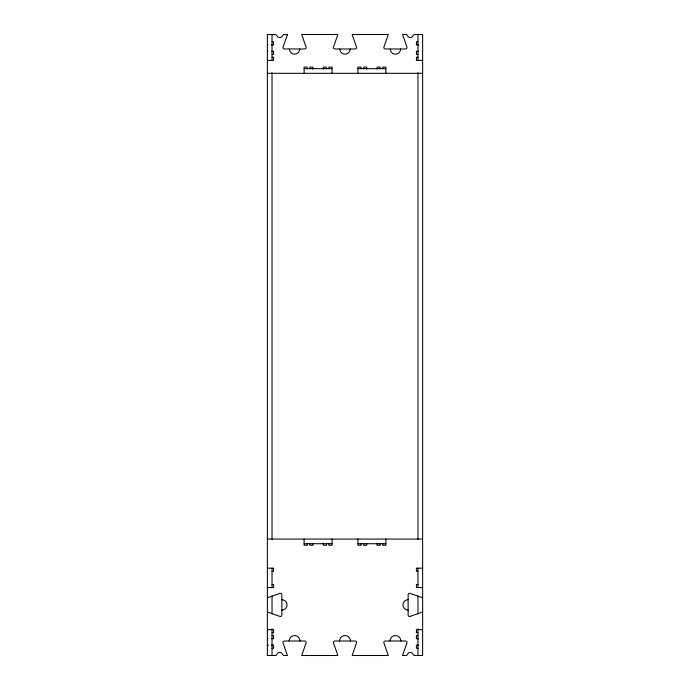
<?xml version="1.0" encoding="UTF-8"?>
<svg xmlns="http://www.w3.org/2000/svg" width="690" height="690" viewBox="0 0 690 690"><rect width="100%" height="100%" fill="white"/><g stroke="black" fill="none" stroke-linecap="round" stroke-linejoin="round"><path stroke-width="1.03" d="M272.032 41.745L273.585 41.745L273.585 44.85L271.515 44.85M417.968 41.745L416.415 41.745L416.415 44.85L418.485 44.85M267.375 44.66L267.962 44.66M271.455 44.66L272.032 44.66M417.968 44.66L418.554 44.66M267.375 51.319L267.962 51.319M271.455 51.319L273.585 51.319L273.585 54.424L272.032 54.424M418.554 51.319L416.415 51.319L416.415 54.424L417.968 54.424M272.032 57.27L273.585 57.27L273.585 60.375L267.375 60.375M417.968 57.27L416.415 57.27L416.415 60.375L422.625 60.375M304.118 68.655L332.062 68.655M357.938 68.655L385.882 68.655M267.375 73.312L422.625 73.312M267.375 539.062L422.625 539.062M304.118 543.72L332.062 543.72M357.938 543.72L385.882 543.72M267.375 568.172L273.585 568.172L273.585 571.277L272.032 571.277M422.625 568.172L416.415 568.172L416.415 571.277L417.968 571.277M272.032 584.473L273.585 584.473L273.585 587.578L267.375 587.578M417.968 584.473L416.415 584.473L416.415 587.578L422.625 587.578M267.375 629.625L273.585 629.625L273.585 632.73L272.032 632.73M422.625 629.625L416.415 629.625L416.415 632.73L417.968 632.73M272.032 635.576L273.585 635.576L273.585 638.681L271.455 638.681M417.968 635.576L416.415 635.576L416.415 638.681L418.554 638.681M267.375 638.681L268.151 638.681M267.375 645.15L268.151 645.15M271.644 645.15L273.585 645.15L273.585 648.255L272.032 648.255M418.356 645.15L416.415 645.15L416.415 648.255L417.968 648.255M267.375 645.34L267.962 645.34M271.455 645.34L272.032 645.34M417.968 645.34L418.554 645.34M417.968 34.5L417.968 60.375M417.968 72.726L417.968 539.252M417.968 568.172L417.968 587.578M417.968 595.953L417.968 613.876M417.968 628.849L417.968 655.5M385.882 73.312L385.882 67.103L382.778 67.103L382.778 68.655M385.882 539.062L385.882 545.273L382.778 545.273L382.778 543.72M380.19 68.655L380.19 67.103L377.085 67.103L377.085 69.172M380.19 543.72L380.19 545.273L377.085 545.273L377.085 543.202M366.735 69.172L366.735 67.103L363.63 67.103L363.63 68.655M366.735 543.72L366.735 545.273L363.63 545.273L363.63 543.72M361.043 68.655L361.043 67.103L357.938 67.103L357.938 73.312M361.043 543.72L361.043 545.273L357.938 545.273L357.938 539.062M332.062 73.312L332.062 67.103L328.957 67.103L328.957 68.655M332.062 539.062L332.062 545.273L328.957 545.273L328.957 543.72M326.37 68.655L326.37 67.103L323.265 67.103L323.265 69.172M326.37 543.72L326.37 545.273L323.265 545.273L323.265 543.202M312.915 69.172L312.915 67.103L309.81 67.103L309.81 68.655M312.915 543.72L312.915 545.273L309.81 545.273L309.81 543.72M307.223 68.655L307.223 67.103L304.118 67.103L304.118 73.312M307.223 543.72L307.223 545.273L304.118 545.273L304.118 539.062M272.032 34.5L272.032 60.375M272.032 72.726L272.032 539.252M272.032 568.172L272.032 587.578M272.032 595.953L272.032 613.876M272.032 628.849L272.032 655.5M400.605 48.99A5.175 5.175 0 0 1 395.43 54.165A5.175 5.175 0 0 1 390.255 48.99M350.175 48.99A5.175 5.175 0 0 1 345 54.165A5.175 5.175 0 0 1 339.825 48.99M299.745 48.99A5.175 5.175 0 0 1 294.57 54.165A5.175 5.175 0 0 1 289.395 48.99M289.136 641.01A5.434 5.434 0 0 1 294.57 635.576A5.434 5.434 0 0 1 300.003 641.01M339.566 641.01A5.434 5.434 0 0 1 345 635.576A5.434 5.434 0 0 1 350.434 641.01M389.997 641.01A5.434 5.434 0 0 1 395.43 635.576A5.434 5.434 0 0 1 400.864 641.01M267.375 597.695A1.553 1.553 0 0 0 267.824 597.635L280.312 593.262A1.553 1.553 0 0 1 281.865 594.815L281.865 614.997A1.553 1.553 0 0 1 280.312 616.55L267.824 612.177A1.553 1.553 0 0 0 267.375 612.108M408.135 610.081A5.175 5.175 0 0 1 402.96 604.906A5.175 5.175 0 0 1 408.135 599.731M281.865 599.731A5.175 5.175 0 0 1 287.04 604.906A5.175 5.175 0 0 1 281.865 610.081M422.625 612.108A1.553 1.553 0 0 0 422.185 612.177L409.688 616.55A1.553 1.553 0 0 1 408.135 614.997L408.135 594.815A1.553 1.553 0 0 1 409.688 593.262L422.185 597.635A1.553 1.553 0 0 0 422.625 597.695M287.299 34.94L282.926 47.438A1.553 1.553 0 0 0 284.478 48.99L304.661 48.99A1.553 1.553 0 0 0 306.213 47.438L301.841 34.94A1.553 1.553 0 0 1 301.78 34.5L337.798 34.5A1.553 1.553 0 0 1 337.729 34.94L333.356 47.438A1.553 1.553 0 0 0 334.909 48.99L355.091 48.99A1.553 1.553 0 0 0 356.644 47.438L352.271 34.94A1.553 1.553 0 0 1 352.211 34.5L388.228 34.5A1.553 1.553 0 0 1 388.16 34.94L383.787 47.438A1.553 1.553 0 0 0 385.339 48.99L405.522 48.99A1.553 1.553 0 0 0 407.074 47.438L402.701 34.94A1.553 1.553 0 0 1 402.641 34.5L405.91 34.5A1.553 1.553 0 0 1 407.376 35.535A3.105 3.105 0 0 0 413.232 35.535A1.553 1.553 0 0 1 414.69 34.5L422.625 34.5L422.625 655.5L414.69 655.5A1.553 1.553 0 0 1 413.232 654.465A3.105 3.105 0 0 0 407.376 654.465A1.553 1.553 0 0 1 405.91 655.5L402.641 655.5A1.553 1.553 0 0 1 402.701 655.06L407.074 642.562A1.553 1.553 0 0 0 405.522 641.01L385.339 641.01A1.553 1.553 0 0 0 383.787 642.562L388.16 655.06A1.553 1.553 0 0 1 388.228 655.5L352.211 655.5A1.553 1.553 0 0 1 352.271 655.06L356.644 642.562A1.553 1.553 0 0 0 355.091 641.01L334.909 641.01A1.553 1.553 0 0 0 333.356 642.562L337.729 655.06A1.553 1.553 0 0 1 337.798 655.5L301.78 655.5A1.553 1.553 0 0 1 301.841 655.06L306.213 642.562A1.553 1.553 0 0 0 304.661 641.01L284.478 641.01A1.553 1.553 0 0 0 282.926 642.562L287.299 655.06A1.553 1.553 0 0 1 287.368 655.5L284.09 655.5A1.553 1.553 0 0 1 282.624 654.465A3.105 3.105 0 0 0 276.768 654.465A1.553 1.553 0 0 1 275.31 655.5L267.375 655.5L267.375 34.5L275.31 34.5A1.553 1.553 0 0 1 276.768 35.535A3.105 3.105 0 0 0 282.624 35.535A1.553 1.553 0 0 1 284.09 34.5L287.368 34.5A1.553 1.553 0 0 1 287.299 34.94"/></g></svg>
